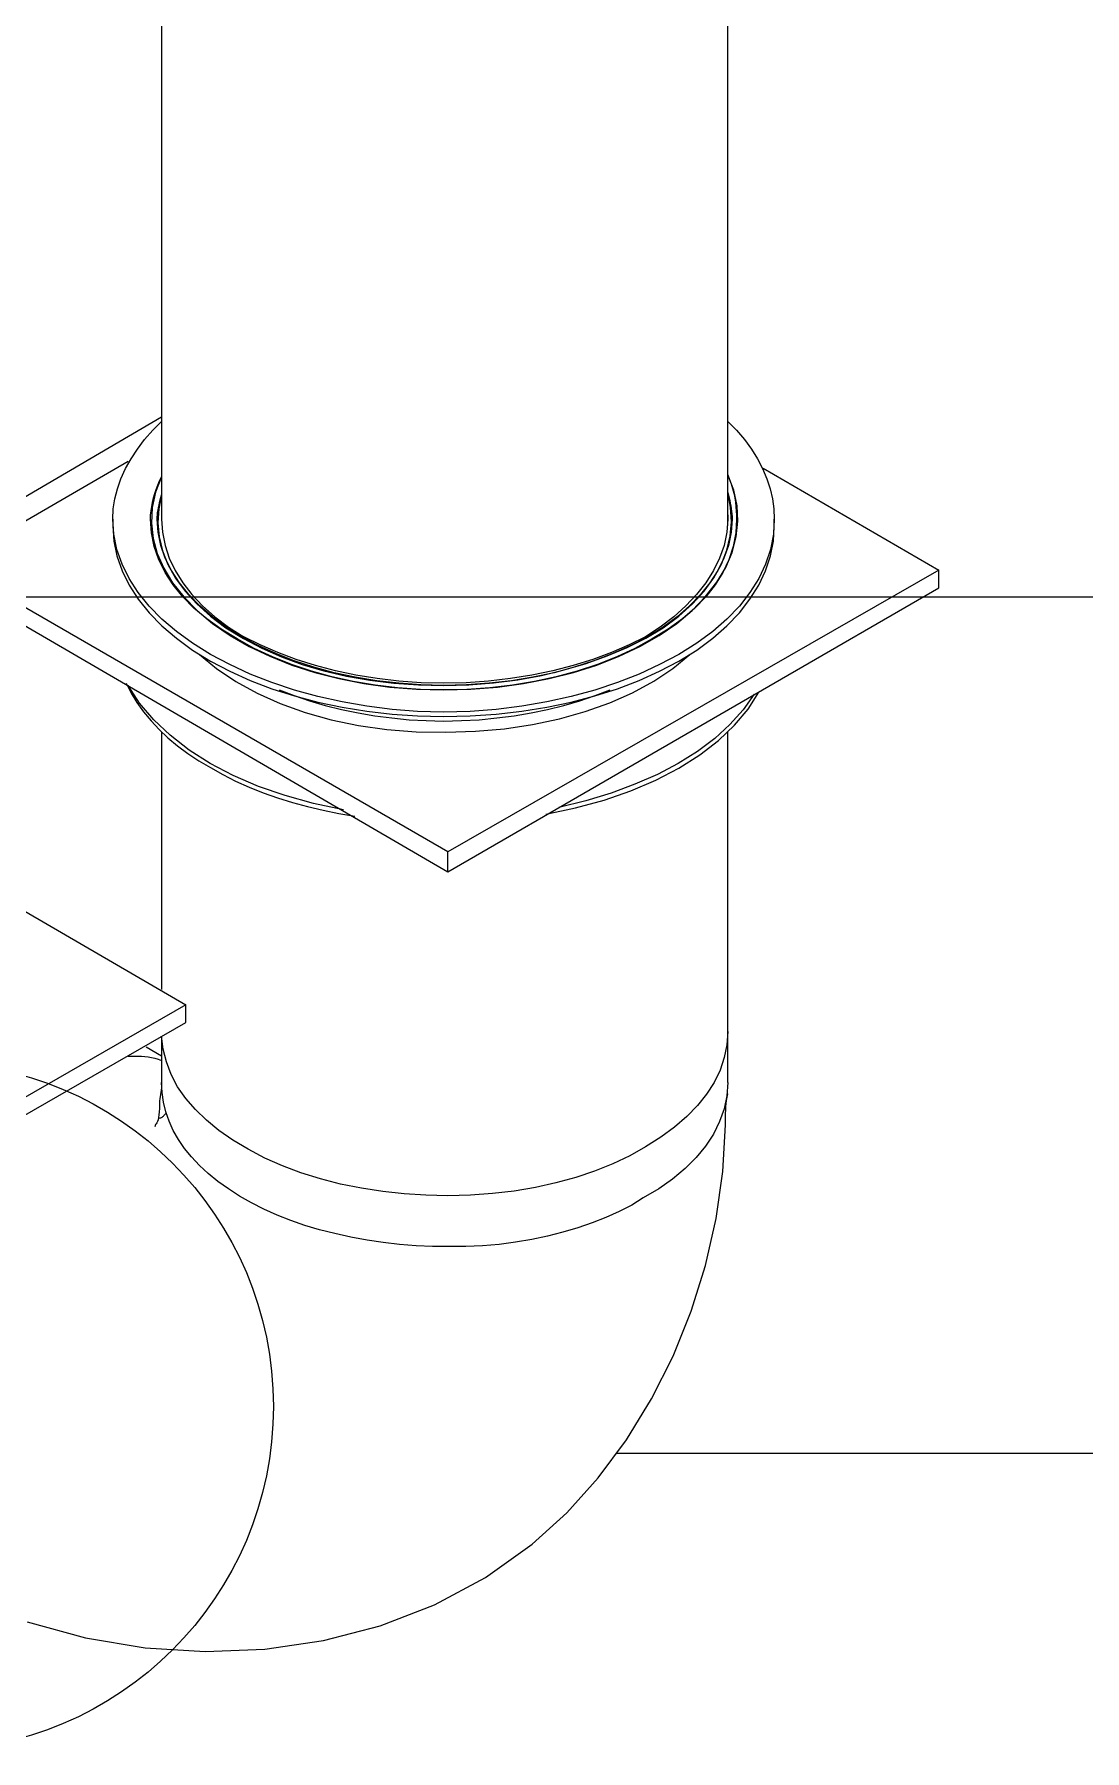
# Model space of a CAD drawing. Header units: metres. Extents: x 20 to 415, y 5 to 292.
# Drawn here: x 272.02 to 279.95, y 168.65 to 181.62 of the extents above; entities that cross this region are included whole.
import ezdxf

# ---------------------------------------------------------------- set-up
doc = ezdxf.new("R2010")
doc.units = ezdxf.units.M
for name, color, linetype in [('ВОЗДУХОВОДЫ', 7, 'Continuous'), ('ОБОЗНАЧЕНИЯ', 7, 'Continuous'), ('ОБОРУДОВАНИЕ', 8, 'Continuous'), ('ПОЗИЦИИ', 1, 'Continuous')]:
    doc.layers.add(name, color=color, linetype=linetype)

msp = doc.modelspace()

# ---------------------------------------------------------------- linework, layer by layer
at = {"layer": 'ВОЗДУХОВОДЫ'}
for points in [[(272.982, 185.464), (272.982, 177.955)], [(277.256, 177.904), (277.256, 185.313)], [(272.982, 177.955), (272.988, 177.855), (273.008, 177.756), (273.04, 177.659), (273.084, 177.565), (273.141, 177.473), (273.21, 177.384), (273.291, 177.298), (273.383, 177.217), (273.487, 177.139), (273.602, 177.066)], [(272.982, 176.346), (272.982, 174.401)], [(277.256, 174.083), (277.256, 176.346)], [(277.256, 174.083), (277.25, 173.983), (277.23, 173.886), (277.198, 173.791), (277.154, 173.699), (277.097, 173.609), (277.028, 173.523), (276.947, 173.44), (276.855, 173.36), (276.751, 173.284), (276.636, 173.211), (276.516, 173.144), (276.388, 173.083), (276.251, 173.028), (276.109, 172.98), (275.959, 172.939), (275.804, 172.905), (275.645, 172.878), (275.481, 172.858), (275.314, 172.846), (275.144, 172.842), (274.978, 172.846), (274.813, 172.856), (274.651, 172.874), (274.49, 172.899), (274.333, 172.93), (274.181, 172.969), (274.034, 173.015), (273.894, 173.068), (273.761, 173.127), (273.636, 173.194), (273.52, 173.262), (273.415, 173.335), (273.32, 173.412), (273.237, 173.493), (273.164, 173.578), (273.103, 173.666), (273.055, 173.758), (273.018, 173.853), (272.993, 173.95), (272.982, 174.049)], [(272.982, 174.049), (272.982, 173.697)], [(277.256, 173.697), (277.256, 174.083)], [(272.73, 173.898), (272.756, 173.898), (272.781, 173.898), (272.806, 173.898), (272.831, 173.896), (272.856, 173.894), (272.881, 173.891), (272.906, 173.887), (272.932, 173.881), (272.957, 173.874), (272.982, 173.865)], [(272.982, 173.898), (272.865, 173.965)], [(272.982, 173.697), (272.981, 173.678), (272.98, 173.659), (272.978, 173.641), (272.976, 173.624), (272.974, 173.607), (272.971, 173.591), (272.969, 173.575), (272.967, 173.56), (272.966, 173.545), (272.965, 173.53), (272.965, 173.501), (272.963, 173.475), (272.961, 173.453), (272.958, 173.433), (272.955, 173.416), (272.951, 173.403), (272.946, 173.392), (272.942, 173.385), (272.937, 173.38), (272.932, 173.362)], [(276.619, 172.826), (276.531, 172.772), (276.437, 172.723), (276.337, 172.678), (276.233, 172.637), (276.125, 172.599), (276.012, 172.566), (275.896, 172.537), (275.777, 172.512), (275.654, 172.491), (275.53, 172.474), (275.404, 172.465), (275.278, 172.46), (275.153, 172.458), (275.028, 172.46), (274.903, 172.465), (274.779, 172.475), (274.656, 172.489), (274.533, 172.507), (274.411, 172.53), (274.289, 172.557), (274.175, 172.585), (274.064, 172.617), (273.957, 172.654), (273.854, 172.695), (273.755, 172.74), (273.661, 172.788), (273.571, 172.839), (273.486, 172.894), (273.407, 172.951), (273.334, 173.01), (273.267, 173.071), (273.207, 173.135), (273.154, 173.2), (273.109, 173.266), (273.07, 173.335), (273.038, 173.405), (273.014, 173.476), (272.996, 173.549), (272.985, 173.622), (272.982, 173.697)], [(277.256, 173.697), (277.249, 173.597), (277.229, 173.499), (277.195, 173.402), (277.148, 173.308), (277.089, 173.217), (277.017, 173.13), (276.934, 173.047), (276.84, 172.968), (276.735, 172.894), (276.619, 172.826)], [(277.256, 173.697), (277.256, 173.697), (277.256, 173.697)], [(271.967, 169.624), (272.408, 169.502), (272.858, 169.427), (273.311, 169.399), (273.761, 169.417), (274.204, 169.482), (274.633, 169.593), (275.042, 169.752), (275.427, 169.958), (275.781, 170.211), (276.041, 170.447), (276.279, 170.711), (276.492, 170.999), (276.681, 171.307), (276.844, 171.631), (276.98, 171.969), (277.088, 172.316), (277.168, 172.67), (277.219, 173.025), (277.239, 173.379), (277.239, 173.399), (277.24, 173.421), (277.24, 173.443), (277.24, 173.466), (277.242, 173.49), (277.243, 173.514), (277.245, 173.538), (277.248, 173.563), (277.252, 173.588), (277.256, 173.613)], [(272.965, 173.429), (272.97, 173.43), (272.975, 173.431), (272.98, 173.433), (272.985, 173.436), (272.99, 173.44), (272.995, 173.444), (273, 173.448), (273.005, 173.453), (273.01, 173.458), (273.015, 173.463)]]:
    msp.add_lwpolyline(points, dxfattribs=at)
at = {"layer": 'ОБОЗНАЧЕНИЯ'}
for points in [[(254.359, 177.368), (282.017, 177.368)], [(276.418, 170.898), (282.017, 170.898)]]:
    msp.add_lwpolyline(points, dxfattribs=at)
at = {"layer": 'ОБОРУДОВАНИЕ'}
for points in [[(271.574, 177.904), (272.982, 178.726)], [(272.613, 177.955), (272.617, 178.031), (272.629, 178.107), (272.649, 178.184), (272.675, 178.26), (272.71, 178.336), (272.751, 178.411), (272.799, 178.484), (272.853, 178.556), (272.915, 178.626), (272.982, 178.692)], [(277.256, 178.692), (277.323, 178.626), (277.383, 178.556), (277.436, 178.484), (277.481, 178.411), (277.52, 178.336), (277.552, 178.26), (277.576, 178.184), (277.594, 178.107), (277.605, 178.031), (277.608, 177.955)], [(272.73, 178.391), (271.574, 177.72)], [(277.524, 178.34), (278.849, 177.569)], [(272.898, 177.955), (272.899, 177.985), (272.902, 178.017), (272.907, 178.049), (272.913, 178.081), (272.921, 178.114), (272.931, 178.147), (272.942, 178.179), (272.954, 178.211), (272.967, 178.243), (272.982, 178.273)], [(272.982, 178.273), (272.937, 178.157), (272.911, 178.041), (272.905, 177.924), (272.917, 177.809), (272.948, 177.695), (272.998, 177.583), (273.065, 177.474), (273.149, 177.367), (273.25, 177.265), (273.367, 177.167), (273.499, 177.075), (273.644, 176.992), (273.799, 176.918), (273.964, 176.852), (274.138, 176.796), (274.321, 176.749), (274.51, 176.713), (274.706, 176.686), (274.906, 176.67), (275.111, 176.664)], [(275.111, 176.664), (275.316, 176.67), (275.517, 176.686), (275.715, 176.713), (275.907, 176.749), (276.091, 176.796), (276.268, 176.852), (276.436, 176.918), (276.593, 176.992), (276.738, 177.075), (276.871, 177.167), (276.988, 177.265), (277.089, 177.369), (277.174, 177.477), (277.241, 177.589), (277.29, 177.703), (277.321, 177.82), (277.333, 177.938), (277.327, 178.056), (277.302, 178.173), (277.256, 178.29)], [(277.256, 178.29), (277.27, 178.255), (277.283, 178.22), (277.293, 178.185), (277.302, 178.15), (277.309, 178.116), (277.314, 178.082), (277.318, 178.049), (277.321, 178.017), (277.323, 177.985), (277.323, 177.955)], [(272.948, 177.955), (272.949, 177.97), (272.95, 177.987), (272.952, 178.004), (272.955, 178.022), (272.959, 178.041), (272.963, 178.06), (272.967, 178.079), (272.972, 178.099), (272.977, 178.119), (272.982, 178.139)], [(272.982, 178.139), (272.96, 178.033), (272.954, 177.927), (272.963, 177.82), (272.989, 177.715), (273.03, 177.611), (273.087, 177.509), (273.159, 177.41), (273.247, 177.314), (273.35, 177.221), (273.468, 177.133), (273.599, 177.052), (273.739, 176.979), (273.887, 176.914), (274.044, 176.857), (274.208, 176.809), (274.378, 176.769), (274.554, 176.738), (274.736, 176.716), (274.921, 176.702), (275.111, 176.698)], [(275.111, 176.698), (275.301, 176.703), (275.488, 176.717), (275.671, 176.741), (275.849, 176.774), (276.022, 176.815), (276.188, 176.864), (276.347, 176.921), (276.498, 176.985), (276.639, 177.056), (276.77, 177.133), (276.888, 177.221), (276.991, 177.314), (277.079, 177.41), (277.151, 177.51), (277.208, 177.613), (277.249, 177.719), (277.275, 177.826), (277.285, 177.935), (277.278, 178.045), (277.256, 178.156)], [(277.256, 178.156), (277.261, 178.136), (277.266, 178.116), (277.271, 178.096), (277.275, 178.075), (277.279, 178.055), (277.283, 178.035), (277.286, 178.015), (277.288, 177.995), (277.289, 177.975), (277.29, 177.955)], [(272.613, 177.955), (272.613, 177.904)], [(275.111, 176.496), (274.915, 176.501), (274.722, 176.516), (274.531, 176.54), (274.344, 176.573), (274.162, 176.614), (273.985, 176.663), (273.814, 176.72), (273.651, 176.784), (273.496, 176.855), (273.351, 176.932), (273.216, 177.016), (273.094, 177.105), (272.984, 177.199), (272.888, 177.297), (272.806, 177.4), (272.738, 177.506), (272.684, 177.615), (272.645, 177.726), (272.621, 177.84), (272.613, 177.955)], [(275.111, 176.664), (274.936, 176.668), (274.764, 176.68), (274.594, 176.7), (274.429, 176.727), (274.268, 176.763), (274.113, 176.805), (273.962, 176.855), (273.818, 176.913), (273.682, 176.978), (273.552, 177.05), (273.432, 177.123), (273.323, 177.2), (273.226, 177.282), (273.141, 177.368), (273.068, 177.458), (273.008, 177.552), (272.96, 177.648), (272.926, 177.748), (272.905, 177.85), (272.898, 177.955)], [(275.111, 176.698), (274.94, 176.702), (274.772, 176.714), (274.606, 176.733), (274.443, 176.76), (274.285, 176.794), (274.132, 176.835), (273.984, 176.883), (273.844, 176.938), (273.71, 176.999), (273.585, 177.066), (273.47, 177.139), (273.365, 177.217), (273.27, 177.298), (273.187, 177.384), (273.116, 177.473), (273.057, 177.565), (273.01, 177.659), (272.976, 177.756), (272.955, 177.855), (272.948, 177.955)], [(277.29, 177.955), (277.283, 177.855), (277.262, 177.756), (277.228, 177.659), (277.181, 177.565), (277.122, 177.473), (277.051, 177.384), (276.968, 177.298), (276.874, 177.217), (276.768, 177.139), (276.653, 177.066), (276.524, 176.999), (276.388, 176.938), (276.246, 176.883), (276.098, 176.835), (275.945, 176.794), (275.786, 176.76), (275.623, 176.733), (275.456, 176.714), (275.285, 176.702), (275.111, 176.698)], [(277.323, 177.955), (277.317, 177.85), (277.297, 177.748), (277.265, 177.648), (277.22, 177.552), (277.162, 177.458), (277.092, 177.368), (277.009, 177.282), (276.914, 177.2), (276.806, 177.123), (276.686, 177.05), (276.556, 176.978), (276.418, 176.913), (276.272, 176.855), (276.12, 176.805), (275.961, 176.763), (275.798, 176.727), (275.631, 176.7), (275.46, 176.68), (275.286, 176.668), (275.111, 176.664)], [(277.608, 177.955), (277.601, 177.84), (277.578, 177.726), (277.541, 177.615), (277.49, 177.506), (277.424, 177.4), (277.344, 177.297), (277.25, 177.199), (277.143, 177.105), (277.022, 177.016), (276.887, 176.932), (276.742, 176.855), (276.587, 176.784), (276.423, 176.72), (276.252, 176.663), (276.074, 176.614), (275.891, 176.573), (275.702, 176.54), (275.508, 176.516), (275.311, 176.501), (275.111, 176.496)], [(277.256, 177.955), (277.249, 177.855), (277.229, 177.756), (277.195, 177.659), (277.149, 177.565), (277.091, 177.473), (277.021, 177.384), (276.94, 177.298), (276.849, 177.217), (276.747, 177.139), (276.636, 177.066)], [(277.256, 177.988), (277.256, 177.984), (277.256, 177.98), (277.256, 177.977), (277.256, 177.974), (277.256, 177.972), (277.256, 177.969), (277.256, 177.966), (277.256, 177.963), (277.256, 177.959), (277.256, 177.955)], [(277.608, 177.904), (277.608, 177.955)], [(272.613, 177.904), (272.621, 177.789), (272.645, 177.676), (272.684, 177.564), (272.738, 177.455), (272.806, 177.349), (272.888, 177.247), (272.984, 177.148), (273.094, 177.054), (273.216, 176.965), (273.351, 176.882), (273.496, 176.805), (273.651, 176.735), (273.814, 176.673), (273.985, 176.619), (274.162, 176.572), (274.344, 176.533), (274.531, 176.503), (274.722, 176.481), (274.915, 176.467), (275.111, 176.463)], [(275.111, 176.463), (275.311, 176.467), (275.508, 176.481), (275.702, 176.503), (275.891, 176.533), (276.074, 176.572), (276.252, 176.619), (276.423, 176.673), (276.587, 176.735), (276.742, 176.805), (276.887, 176.882), (277.022, 176.965), (277.143, 177.054), (277.25, 177.148), (277.344, 177.247), (277.424, 177.349), (277.49, 177.455), (277.541, 177.564), (277.578, 177.676), (277.601, 177.789), (277.608, 177.904)], [(278.849, 177.569), (275.144, 175.44)], [(278.849, 177.435), (278.849, 177.569)], [(275.144, 175.44), (271.574, 177.502)], [(275.144, 175.29), (278.849, 177.435)], [(271.574, 177.368), (275.144, 175.29)], [(276.636, 177.066), (276.511, 177.004), (276.378, 176.946), (276.237, 176.894), (276.089, 176.848), (275.936, 176.809), (275.778, 176.776), (275.615, 176.749), (275.45, 176.73), (275.281, 176.718), (275.111, 176.714), (274.941, 176.718), (274.774, 176.73), (274.609, 176.749), (274.449, 176.776), (274.294, 176.809), (274.143, 176.848), (273.998, 176.894), (273.859, 176.946), (273.727, 177.004), (273.602, 177.066)], [(273.267, 176.932), (273.396, 176.826), (273.542, 176.728), (273.704, 176.64), (273.878, 176.562), (274.065, 176.494), (274.262, 176.439), (274.469, 176.395), (274.683, 176.365), (274.903, 176.348), (275.127, 176.346)], [(275.127, 176.346), (275.352, 176.352), (275.57, 176.371), (275.782, 176.403), (275.986, 176.446), (276.181, 176.501), (276.366, 176.567), (276.538, 176.643), (276.698, 176.73), (276.842, 176.826), (276.971, 176.932)], [(272.714, 176.714), (272.752, 176.64), (272.796, 176.568), (272.846, 176.498), (272.902, 176.43), (272.963, 176.365), (273.03, 176.302), (273.102, 176.242), (273.18, 176.184), (273.263, 176.129), (273.351, 176.077), (273.444, 176.024), (273.541, 175.975), (273.643, 175.929), (273.749, 175.887), (273.858, 175.849), (273.97, 175.814), (274.084, 175.783), (274.201, 175.755), (274.32, 175.73), (274.44, 175.709)], [(274.356, 175.759), (274.13, 175.806), (273.915, 175.865), (273.713, 175.935), (273.523, 176.017), (273.349, 176.109), (273.189, 176.21), (273.047, 176.321), (272.922, 176.439), (272.816, 176.565), (272.73, 176.698)], [(273.87, 176.664), (273.983, 176.621), (274.099, 176.582), (274.218, 176.547), (274.341, 176.516), (274.465, 176.49), (274.592, 176.469), (274.72, 176.452), (274.85, 176.439), (274.98, 176.432), (275.111, 176.429)], [(275.111, 176.429), (275.246, 176.432), (275.38, 176.439), (275.512, 176.452), (275.643, 176.469), (275.771, 176.49), (275.896, 176.516), (276.019, 176.547), (276.139, 176.582), (276.255, 176.621), (276.368, 176.664)], [(275.882, 175.725), (276.108, 175.772), (276.323, 175.831), (276.525, 175.901), (276.714, 175.982), (276.887, 176.073), (277.045, 176.173), (277.186, 176.281), (277.307, 176.397), (277.41, 176.519), (277.491, 176.647)], [(277.457, 176.631), (277.374, 176.513), (277.273, 176.402), (277.158, 176.297), (277.027, 176.199), (276.883, 176.109), (276.726, 176.026), (276.556, 175.951), (276.376, 175.884), (276.184, 175.825), (275.982, 175.776)], [(275.144, 175.29), (275.144, 175.44)], [(271.842, 175.055), (273.166, 174.284)], [(273.166, 174.284), (269.462, 172.155)], [(273.166, 174.15), (273.166, 174.284)], [(269.462, 172.021), (273.166, 174.15)]]:
    msp.add_lwpolyline(points, dxfattribs=at)
at = {"layer": 'ПОЗИЦИИ'}
msp.add_circle((271.226, 171.25), 2.6, dxfattribs=at)

doc.saveas('drawing.dxf')
